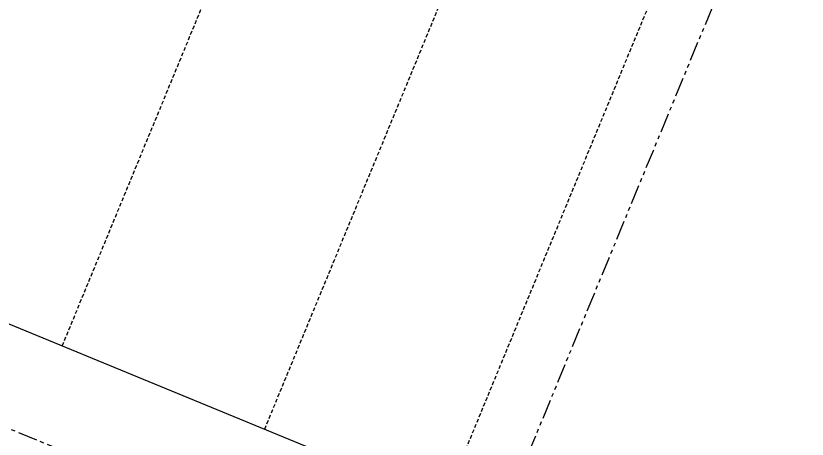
# Model space of a CAD drawing. Header units: feet. Extents: x 6515718 to 6516924, y 1895174 to 1896105.
# Drawn here: x 6516485.6 to 6516689.9, y 1895443.9 to 1895553.3 of the extents above; entities that cross this region are included whole.
import ezdxf

# ---------------------------------------------------------------- set-up
doc = ezdxf.new("R2010")
doc.units = ezdxf.units.FT
doc.header["$LTSCALE"] = 4
doc.header["$MEASUREMENT"] = 0
for name, pattern in [('hc4096_101$0$CENTER', [2, 1.25, -0.25, 0.25, -0.25]), ('hc4096_101$0$HIDDEN', [0.375, 0.25, -0.125]), ('hc4096_101$0$PHANTOM', [2.5, 1.25, -0.25, 0.25, -0.25, 0.25, -0.25])]:
    doc.linetypes.add(name, pattern=pattern)
for name, color, linetype in [('hc4096_101$0$hc lotlines', 2, 'hc4096_101$0$PHANTOM'), ('hc4096_101$0$hc rw', 3, 'Continuous'), ('hc4096_101$0$hc st prod', 11, 'hc4096_101$0$HIDDEN'), ('hc4096_101$0$hc stcl', 1, 'hc4096_101$0$CENTER')]:
    doc.layers.add(name, color=color, linetype=linetype)

msp = doc.modelspace()

# ---------------------------------------------------------------- linework, layer by layer
at = {"layer": 'hc4096_101$0$hc lotlines'}
msp.add_line((6516610.26, 1895421.59), (6516684.23, 1895601.19), dxfattribs=at)
at = {"layer": 'hc4096_101$0$hc rw'}
msp.add_line((6515813.46, 1895749.88), (6516747.39, 1895365.09), dxfattribs=at)
at = {"layer": 'hc4096_101$0$hc st prod'}
for p, q in [((6516596.07, 1895427.44), (6516670.03, 1895607.03)), ((6516497.59, 1895467.99), (6516546.9, 1895587.71)), ((6516549.84, 1895446.48), (6516599.14, 1895566.19))]:
    msp.add_line(p, q, dxfattribs=at)
at = {"layer": 'hc4096_101$0$hc stcl'}
msp.add_line((6515776.19, 1895738.19), (6516765.61, 1895330.55), dxfattribs=at)

doc.saveas('drawing.dxf')
